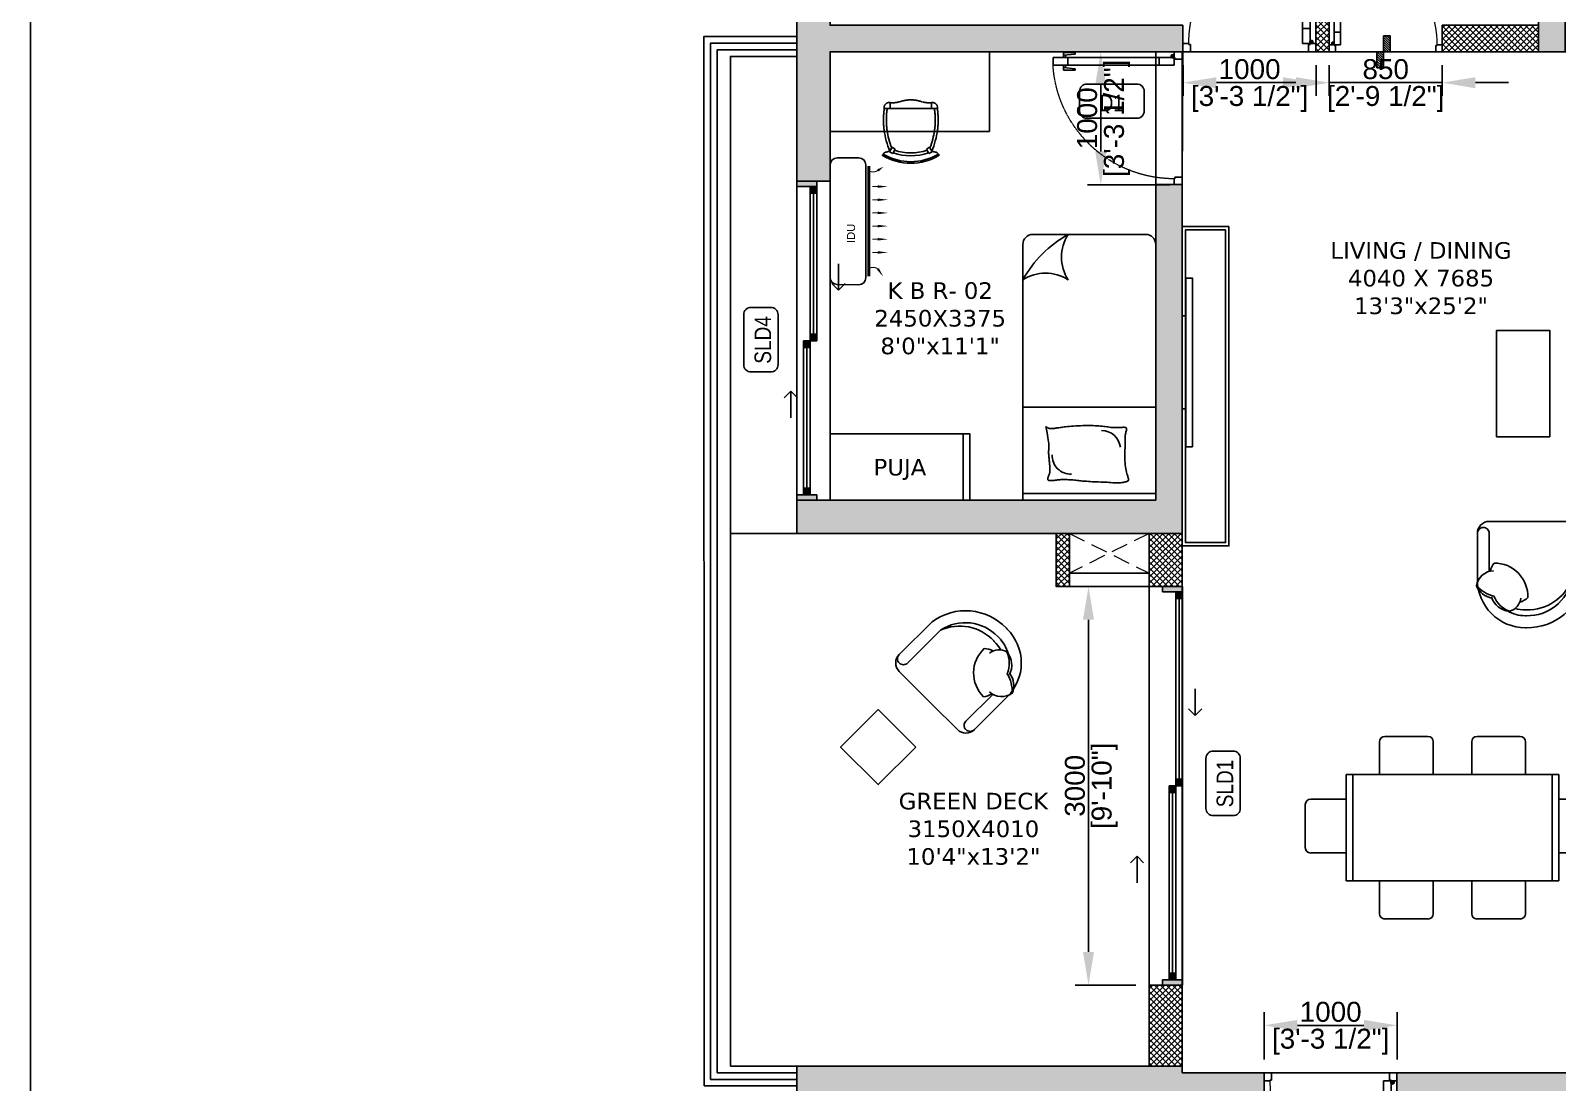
# Model space of a CAD drawing. Header units: millimetres. Extents: x 91566 to 131129, y 141753 to 207061.
# Drawn here: x 91566 to 103055, y 153563 to 161481 of the extents above; entities that cross this region are included whole.
import ezdxf
from ezdxf.enums import TextEntityAlignment as Align

# ---------------------------------------------------------------- set-up
doc = ezdxf.new("R2010")
doc.units = ezdxf.units.MM
for name, pattern in [('( Hidden )', [0.375, 0.25, -0.125]), ('3.5BHK EAST-UN-5$0$DASHED', [0.75, 0.5, -0.25]), ('3BHK  WEST_UN-2$0$2024-08-30_TOWER-C$0$HIDDEN', [9.525, 6.35, -3.175]), ('3BHK  WEST_UN-2$0$DASHED', [0.75, 0.5, -0.25])]:
    doc.linetypes.add(name, pattern=pattern)
for name, color, linetype in [('A-Dimensions', 4, 'Continuous'), ('A-Door', 11, 'Continuous'), ('A-Door Line', 8, 'Continuous'), ('A-Elevation 10', 8, 'Continuous'), ('A-Furniture', 8, 'Continuous'), ('A-Hatch', 252, 'Continuous'), ('A-Railing', 6, 'Continuous'), ('A-Room Boundary', 44, 'Continuous'), ('A-Shaft', 8, 'Continuous'), ('A-Text Main', 44, 'Continuous')]:
    doc.layers.add(name, color=color, linetype=linetype)
doc.layers.add('A-Wall', color=240, linetype='Continuous', lineweight=35)
doc.styles.add('2024-08-29_TOWER-A$0$simplex-0.8', font='simplex.shx', dxfattribs={"width": 0.8})
doc.styles.add('3.5BHK EAST-UN-5$0$grid_text', font='verdana.ttf')
doc.styles.add('3BHK  WEST_UN-2$0$AMISH', font='arial.ttf')
doc.styles.add('ARIAL', font='ARIALN.TTF')
doc.styles.add('S', font='arial.ttf', dxfattribs={"height": 150})
doc.dimstyles.new('DIMSMALL', dxfattribs={"dimtxt": 150, "dimasz": 250, "dimexe": 100, "dimexo": 100, "dimgap": 25, "dimtad": 1, "dimdec": 0, "dimzin": 0, "dimdsep": 46, "dimtxsty": 'S', "dimcen": 0, "dimdle": 100, "dimclrd": 8, "dimclre": 8, "dimclrt": 256, "dimazin": 0, "dimtfac": 1, "dimtdec": 0, "dimtix": 1, "dimtmove": 0, "dimatfit": 3, "dimldrblk": '12_DatumFilled', "dimfxl": 1, "dimtolj": 1, "dimtzin": 0, "dimlwd": -1, "dimlwe": -1, "dimarcsym": 1})

# ---------------------------------------------------------------- blocks, each defined once
blk = doc.blocks.new('A$C81f2a20b')
at = {"layer": 'A-Furniture', "linetype": 'Continuous'}
for p, q in [((250, 800), (250, 1047)), ((291, 1087), (615, 1087)), ((655, 1047), (655, 800)), ((945, 1047), (945, 800)), ((1309, 1087), (985, 1087)), ((1350, 800), (1350, 1047)), ((0, 0), (0, 800)), ((0, 800), (1600, 800)), ((50, 0), (50, 800)), ((1550, 0), (1550, 800)), ((1600, 800), (1600, 0)), ((0, 615), (-267, 615)), ((1600, 615), (1867, 615)), ((-308, 574), (-308, 250)), ((1908, 574), (1908, 250)), ((-267, 210), (0, 210)), ((1867, 210), (1600, 210)), ((1600, 0), (0, 0)), ((250, 0), (250, -247)), ((655, -247), (655, 0)), ((945, -247), (945, 0)), ((1350, 0), (1350, -247)), ((291, -287), (615, -287)), ((1309, -287), (985, -287))]:
    blk.add_line(p, q, dxfattribs=at)
for centre, start, end in [((291, 1047), 90, 180), ((615, 1047), 0, 90), ((985, 1047), 90, 180), ((1309, 1047), 0, 90), ((-267, 574), 90, 180), ((1867, 574), 0, 90), ((-267, 250), 180, 270), ((1867, 250), 270, 0), ((291, -247), 180, 270), ((615, -247), 270, 0), ((985, -247), 180, 270), ((1309, -247), 270, 0)]:
    blk.add_arc(centre, 40.5, start, end, dxfattribs=at)
blk = doc.blocks.new('3.5BHK EAST-UN-5$0$2024-08-29_TOWER-A$0$TV FG')
at = {"layer": 'A-Furniture'}
for p, q in [((-350, -25), (-350, 0)), ((350, -25), (350, 0))]:
    blk.add_line(p, q, dxfattribs=at)
blk.add_lwpolyline([(-635, -25), (635, -25), (635, -75), (-635, -75)], close=True, dxfattribs=at)
blk = doc.blocks.new('3.5BHK EAST-UN-5$0$2024-08-29_TOWER-B$0$BED')
blk.add_lwpolyline([(-319, -22, 0.292894), (-319, 319, 0.292894), (22, 319, -0.136668)], format="xyb", close=True)
blk = doc.blocks.new('3.5BHK EAST-UN-5$0$2024-08-29_TOWER-B$0$20240809-_SINGLE BED')
at = {"layer": 'A-Furniture'}
for p, q in [((50, -500), (50, 500)), ((700, 500), (700, -500)), ((2000, -425), (2000, 425)), ((1925, -500), (0, -500))]:
    blk.add_line(p, q, dxfattribs=at)
for points in [[(0, -500), (0, 500), (1925, 500)], [(554, 327), (549, 321), (546, 316), (543, 311), (541, 306), (540, 301), (539, 296), (539, 291), (538, 286), (538, 282), (539, 277), (539, 272), (539, 267), (540, 261), (541, 256), (541, 250), (543, 243), (544, 236), (545, 229), (546, 220), (548, 211), (549, 201), (551, 190), (552, 178), (554, 164), (555, 150), (557, 134), (558, 118), (559, 101), (560, 83), (560, 66), (561, 48), (561, 32), (561, 15), (561, -1), (561, -16), (561, -30), (560, -45), (559, -58), (559, -71), (557, -84), (556, -97), (555, -109), (554, -120), (552, -132), (551, -142), (550, -152), (548, -162), (548, -170), (547, -178), (546, -186), (546, -193), (546, -200), (546, -206), (546, -213), (546, -219), (547, -226), (547, -233), (548, -241), (548, -248), (549, -255), (549, -261), (548, -267), (547, -272), (546, -276), (543, -278), (540, -280), (537, -281), (533, -281), (528, -280), (523, -279), (518, -277), (512, -276), (506, -275), (500, -273), (494, -272), (488, -271), (481, -271), (475, -270), (468, -269), (462, -269), (455, -269), (448, -269), (441, -269), (433, -269), (425, -269), (415, -269), (404, -269), (392, -269), (378, -268), (363, -268), (347, -268), (331, -267), (314, -267), (297, -268), (280, -269), (265, -270), (250, -272), (236, -274), (223, -277), (211, -280), (200, -283), (191, -286), (182, -289), (174, -291), (168, -293), (162, -295), (157, -296), (153, -296), (150, -295), (147, -294), (145, -291), (142, -288), (140, -283), (138, -277), (137, -270), (135, -262), (133, -254), (132, -244), (131, -234), (131, -224), (131, -212), (131, -201), (131, -188), (131, -176), (132, -162), (133, -148), (134, -134), (134, -118), (135, -103), (136, -86), (137, -70), (137, -53), (138, -37), (139, -22), (140, -7), (141, 7), (142, 20), (142, 31), (143, 42), (144, 52), (145, 62), (146, 71), (148, 81), (149, 91), (150, 101), (151, 112), (152, 123), (153, 134), (153, 145), (154, 156), (155, 167), (155, 177), (155, 187), (155, 196), (155, 205), (155, 214), (154, 222), (153, 230), (152, 239), (151, 247), (150, 256), (149, 265), (148, 273), (147, 281), (147, 289), (147, 295), (148, 301), (149, 306), (151, 309), (154, 311), (157, 312), (161, 312), (165, 312), (169, 311), (174, 309), (178, 308), (182, 306), (187, 304), (191, 303), (195, 301), (199, 300), (203, 299), (207, 297), (211, 297), (215, 296), (220, 296), (224, 296), (229, 296), (233, 296), (238, 297), (244, 297), (249, 298), (255, 298), (262, 298), (268, 299), (275, 299), (282, 300), (288, 300), (295, 301), (302, 302), (309, 302), (316, 303), (323, 304), (329, 304), (336, 305), (343, 305), (350, 306), (356, 306), (363, 306), (370, 306), (377, 305), (384, 305), (392, 304), (399, 304), (406, 304), (413, 304), (421, 304), (429, 305), (440, 307), (453, 309), (470, 312), (492, 315), (519, 320), (554, 327)]]:
    blk.add_lwpolyline(points, dxfattribs=at)
for centre, radius, start, end in [((1925, 425), 75, 360, 90), ((335, 140), 139, 87.3191, 182.6809), ((381, -93), 142, 277.3413, 0.47), ((1925, -425), 75, 270, 360)]:
    blk.add_arc(centre, radius, start, end, dxfattribs=at)
at = {"layer": 'A-Furniture', "xscale": -1, "rotation": 179.9999771161146}
blk.add_blockref('3.5BHK EAST-UN-5$0$2024-08-29_TOWER-B$0$BED', (1978, 478), dxfattribs=at)
blk = doc.blocks.new('A$C1728adc7')
at = {"layer": 'A-Door', "linetype": 'Continuous'}
for points in [[(-250, 0), (-250, -40), (-100, -40), (-100, 0)], [(-100, -40), (-150, -40), (-150, -90), (-100, -90)], [(-200, -1200), (-200, -1250), (-150, -1250), (-150, -1200)], [(-150, -1200), (-100, -1200), (-100, -1150), (-150, -1150)], [(-250, -2360), (-250, -2400), (-100, -2400), (-100, -2360)], [(-150, -2360), (-150, -2310), (-200, -2310), (-200, -2360)]]:
    blk.add_hatch(color=256, dxfattribs=at).paths.add_polyline_path(points)
for p, q in [((-250, -2400), (-250, 0)), ((-250, 0), (-100, 0)), ((-250, -40), (-250, 0)), ((-250, 0), (-100, 0)), ((-250, 0), (-100, 0)), ((-100, 0), (-100, -40)), ((-100, 0), (0, 0)), ((0, -2400), (0, 0)), ((-100, -40), (-250, -40)), ((-150, -90), (-150, -40)), ((-150, -40), (-100, -40)), ((-100, -90), (-150, -90)), ((-125, -90), (-125, -1150)), ((-100, -40), (-100, -90)), ((63, -620), (63, -820)), ((63, -820), (13, -770)), ((63, -820), (113, -770)), ((-200, -1200), (-200, -1250)), ((-150, -1200), (-200, -1200)), ((-200, -1250), (-150, -1250)), ((-175, -2310), (-175, -1250)), ((-150, -1200), (-150, -1150)), ((-150, -1150), (-100, -1150)), ((-100, -1200), (-150, -1200)), ((-150, -1250), (-150, -1200)), ((-100, -1150), (-100, -1200)), ((-295, -1580), (-345, -1630)), ((-295, -1780), (-295, -1580)), ((-295, -1580), (-245, -1630)), ((-250, -2360), (-100, -2360)), ((-250, -2400), (-250, -2360)), ((-100, -2400), (-250, -2400)), ((-250, -2400), (-100, -2400)), ((-250, -2400), (-100, -2400)), ((-150, -2310), (-200, -2310)), ((-200, -2310), (-200, -2360)), ((-200, -2360), (-150, -2360)), ((-150, -2360), (-150, -2310)), ((-100, -2360), (-100, -2400)), ((-100, -2400), (0, -2400))]:
    blk.add_line(p, q, dxfattribs=at)
at = {"layer": 'A-Door', "linetype": 'Continuous', "flags": 128}
for points in [[(-125, -90), (-125, -1150), (-150, -1150), (-150, -90)], [(-100, -90), (-100, -1150), (-125, -1150), (-125, -90)], [(-175, -2310), (-175, -1250), (-200, -1250), (-200, -2310)], [(-150, -2310), (-150, -1250), (-175, -1250), (-175, -2310)]]:
    blk.add_lwpolyline(points, close=True, dxfattribs=at)
blk = doc.blocks.new('A$Ccfbdbe87')
at = {"layer": 'A-Door'}
for p, q in [((100, 973), (44, 973)), ((44, 973), (44, 62)), ((100, 62), (100, 973)), ((6, 895), (44, 895)), ((6, 895), (6, 807)), ((6, 807), (17, 807)), ((17, 807), (25, 895)), ((23, 879), (44, 879)), ((100, 862), (44, 862)), ((139, 895), (100, 895)), ((121, 879), (100, 879)), ((128, 807), (119, 895)), ((139, 807), (128, 807)), ((139, 895), (139, 807)), ((100, 174), (44, 174)), ((0, 0), (0, 62)), ((0, 62), (44, 62)), ((56, 0), (0, 0)), ((17, 74), (50, 74)), ((33, 90), (33, 57)), ((44, 62), (100, 62)), ((44, 62), (44, 56)), ((44, 56), (56, 56)), ((56, 56), (56, 0)), ((100, 62), (100, 62)), ((944, 56), (944, 0)), ((956, 56), (944, 56)), ((944, 0), (1000, 0)), ((1000, 62), (956, 62)), ((956, 62), (956, 56)), ((1000, 0), (1000, 62))]:
    blk.add_line(p, q, dxfattribs=at)
blk.add_circle((33, 74), 11.1, dxfattribs=at)
at = {"layer": 'A-Door', "linetype": '3BHK  WEST_UN-2$0$DASHED', "lineweight": 0}
blk.add_arc((42, 61), 914, 0.0822, 86.3506, dxfattribs=at)
blk = doc.blocks.new('A$C9b4d8ff6')
at = {"layer": 'A-Door'}
for p, q in [((85, 827), (38, 827)), ((38, 827), (38, 53)), ((85, 53), (85, 827)), ((5, 761), (38, 761)), ((5, 761), (5, 686)), ((14, 686), (21, 761)), ((20, 747), (38, 747)), ((85, 733), (38, 733)), ((118, 761), (85, 761)), ((103, 747), (85, 747)), ((109, 686), (102, 761)), ((118, 761), (118, 686)), ((5, 686), (14, 686)), ((118, 686), (109, 686)), ((85, 147), (38, 147)), ((0, 0), (0, 53)), ((0, 53), (38, 53)), ((47, 0), (0, 0)), ((14, 63), (42, 63)), ((28, 77), (28, 48)), ((38, 53), (85, 53)), ((38, 53), (38, 47)), ((38, 47), (47, 47)), ((47, 47), (47, 0)), ((85, 53), (85, 53)), ((803, 47), (803, 0)), ((812, 47), (803, 47)), ((803, 0), (850, 0)), ((850, 53), (812, 53)), ((812, 53), (812, 47)), ((850, 0), (850, 53))]:
    blk.add_line(p, q, dxfattribs=at)
blk.add_circle((28, 63), 9.44, dxfattribs=at)
at = {"layer": 'A-Door', "linetype": '3.5BHK EAST-UN-5$0$DASHED', "lineweight": 0}
blk.add_arc((36, 52), 777, 0.0858, 86.3542, dxfattribs=at)
blk = doc.blocks.new('3BHK  WEST_UN-2$0$A$Ce69b8bcf')
at = {"layer": 'A-Furniture'}
for points in [[(315, 807, 0.14773), (238, 676, 0.213343), (124, 559, 0.178662)], [(429, 678, 0.356772), (315, 807, 0.249542), (222, 690, -9.61688)], [(800, 435), (800, 90, -0.414214), (710, 0), (361, 0, -0.376272), (0, 430), (0, 435), (0, 439, -0.414214), (361, 800), (710, 800, -0.414214), (800, 710), (800, 435)], [(232, 694, 0.306663), (124, 559, 0.30633), (222, 472, -0.872847)], [(426, 701, -0.165541), (486, 673, -0.425989), (227, 420, -0.121523), (192, 480, 7.115464)], [(424, 710), (710, 710, 0.414214), (755, 755), (755, 755, 0.414214), (710, 800)], [(126, 574, 0.130591), (90, 439), (90, 435)], [(145, 516, 0.072384), (135, 439), (135, 435)], [(361, 90, -0.364589), (90, 430), (90, 435)], [(361, 90, -0.321599), (135, 430), (135, 435)], [(361, 90), (710, 90, -0.414214), (755, 45), (755, 45, -0.414214), (710, 0)]]:
    blk.add_lwpolyline(points, format="xyb", dxfattribs=at)
blk = doc.blocks.new('3BHK  WEST_UN-2$0$2024-08-30_TOWER-C$0$STUDY TABLE CHAIR')
at = {"linetype": '3BHK  WEST_UN-2$0$2024-08-30_TOWER-C$0$HIDDEN', "ltscale": 0.1}
for p, q in [((-0.2, 0.411), (-0.155, 0.411)), ((-0.155, 0.411), (-0.155, 0.456)), ((-0.155, 0.411), (0.156, 0.411)), ((0.156, 0.411), (0.156, 0.456)), ((0.2, 0.411), (0.156, 0.411))]:
    blk.add_line(p, q, dxfattribs=at)
for p, q in [((-0.141, 0.12), (-0.16, 0.087)), ((-0.141, 0.12), (-0.117, 0.107)), ((0.141, 0.12), (0.117, 0.107)), ((0.141, 0.12), (0.16, 0.087)), ((-0.16, 0.087), (-0.136, 0.073)), ((-0.117, 0.107), (-0.136, 0.073)), ((0.117, 0.107), (0.136, 0.073)), ((0.16, 0.087), (0.136, 0.073)), ((0.213, 0.062), (0.214, 0.06))]:
    blk.add_line(p, q)
for centre, radius, start, end in [((-0.137, 0.631), 0.176, 263.8312, 285.6961), ((0, 0.232), 0.245, 68.7607, 111.2393), ((0.137, 0.631), 0.176, 254.3039, 276.1688), ((0.373, 0.325), 0.579, 171.4462, 187.5978), ((-0.163, 0.419), 0.0378, 78.6583, 191.3417), ((0.373, 0.325), 0.557, 171.1022, 187.9028), ((0.163, 0.419), 0.0378, 348.6583, 101.3417), ((-0.373, 0.325), 0.557, 352.0972, 8.8978), ((-0.373, 0.325), 0.579, 352.4022, 8.5538)]:
    blk.add_arc(centre, radius, start, end, dxfattribs=at)
for centre, radius, start, end in [((0.373, 0.325), 0.579, 187.5978, 203.7494), ((0.373, 0.325), 0.557, 187.9028, 202.0547), ((-0.373, 0.325), 0.557, 337.9453, 352.0972), ((-0.373, 0.325), 0.579, 336.2506, 352.4022), ((-0.206, 0.058), 0.00864, 63.5361, 166.1654), ((0, 0.415), 0.415, 238.902, 301.1196), ((0, 0.415), 0.404, 239.9747, 300.0253), ((0, 0.467), 0.411, 251.0753, 288.9247), ((0, 0.467), 0.389, 251.717, 288.283), ((0.206, 0.058), 0.00814, 29.3011, 117.8056)]:
    blk.add_arc(centre, radius, start, end)
for points, knots in [([(-0.21, 0.065), (-0.205, 0.072), (-0.196, 0.084), (-0.179, 0.084), (-0.161, 0.092), (-0.152, 0.104), (-0.144, 0.114)], [0, 0, 0, 0, 1.141957, 1.816294, 2.20041, 3.805403, 3.805403, 3.805403, 3.805403]), ([(0.21, 0.065), (0.205, 0.072), (0.196, 0.084), (0.179, 0.084), (0.161, 0.092), (0.152, 0.104), (0.145, 0.114)], [0, 0, 0, 0, 1.119264, 1.793601, 2.177718, 3.782711, 3.782711, 3.782711, 3.782711])]:
    blk.add_open_spline(points, degree=3, knots=knots)
blk = doc.blocks.new('A$C68b82993')
at = {"layer": 'A-Furniture', "ltscale": 600}
blk.add_lwpolyline([(1200, 0), (1200, 600), (0, 600), (0, 0)], close=True, dxfattribs=at)
at = {"layer": 'A-Furniture', "ltscale": 600, "xscale": -1000, "yscale": 1000, "zscale": 1000}
blk.add_blockref('3BHK  WEST_UN-2$0$2024-08-30_TOWER-C$0$STUDY TABLE CHAIR', (607, -239), dxfattribs=at)
blk = doc.blocks.new('3BHK  WEST_UN-3$0$A$Ce69b8bcf')
at = {"layer": 'A-Furniture'}
for points in [[(315, 807, 0.14773), (238, 676, 0.213343), (124, 559, 0.178662)], [(429, 678, 0.356772), (315, 807, 0.249542), (222, 690, -9.61688)], [(800, 435), (800, 90, -0.414214), (710, 0), (361, 0, -0.376272), (0, 430), (0, 435), (0, 439, -0.414214), (361, 800), (710, 800, -0.414214), (800, 710), (800, 435)], [(232, 694, 0.306663), (124, 559, 0.30633), (222, 472, -0.872847)], [(426, 701, -0.165541), (486, 673, -0.425989), (227, 420, -0.121523), (192, 480, 7.115464)], [(424, 710), (710, 710, 0.414214), (755, 755), (755, 755, 0.414214), (710, 800)], [(126, 574, 0.130591), (90, 439), (90, 435)], [(145, 516, 0.072384), (135, 439), (135, 435)], [(361, 90, -0.364589), (90, 430), (90, 435)], [(361, 90, -0.321599), (135, 430), (135, 435)], [(361, 90), (710, 90, -0.414214), (755, 45), (755, 45, -0.414214), (710, 0)]]:
    blk.add_lwpolyline(points, format="xyb", dxfattribs=at)
blk = doc.blocks.new('3BHK  WEST_UN-2$0$WALL MOUNTED SPLIT AC')
for p, q in [((18067.15, -8077.46), (18073.71, -8077.46)), ((18064.01, -8112.84, 0), (18064, -8079.99, 0)), ((18064.41, -8112.84, 0), (18064.41, -8079.99, 0)), ((18065.12, -8113.34), (18065.11, -8079.5)), ((18075.75, -8079.5), (18075.75, -8113.29)), ((18073.72, -8115.33), (18067.16, -8115.38))]:
    blk.add_line(p, q)
at = {"elevation": 0}
for points in [[(18059.86, -8080.11, 0, 0.75, 0), (18061.51, -8081.22, 0.75, 0.75, 0)], [(18058.43, -8086.05, 0, 0.75, 0), (18061.52, -8086.05, 0.75, 0.75, 0)], [(18058.44, -8089.99, 0, 0.75, 0), (18061.52, -8089.99, 0.75, 0.75, 0)], [(18058.44, -8093.93, 0, 0.75, 0), (18061.52, -8093.93, 0.75, 0.75, 0)], [(18058.44, -8097.86, 0, 0.75, 0), (18061.52, -8097.86, 0.75, 0.75, 0)], [(18058.44, -8101.8, 0, 0.75, 0), (18061.52, -8101.8, 0.75, 0.75, 0)], [(18058.44, -8105.74, 0, 0.75, 0), (18061.52, -8105.74, 0.75, 0.75, 0)], [(18059.87, -8112.95, 0, 0.75, 0), (18061.51, -8110.65, 0.75, 0.75, 0)]]:
    blk.add_lwpolyline(points, format="xyseb", dxfattribs=at)
at = {"const_width": 0.3, "elevation": 0}
for points in [[(18061.51, -8081.22, 0.246742), (18063.87, -8081.49, -4.761831)], [(18061.51, -8110.65, -0.246742), (18063.87, -8110.38, 4.761831)]]:
    blk.add_lwpolyline(points, format="xyb", dxfattribs=at)
for points in [[(18061.52, -8086.05), (18063.17, -8086.05)], [(18061.52, -8089.99), (18063.17, -8089.99)], [(18061.52, -8093.93), (18063.17, -8093.93)], [(18061.52, -8097.86), (18063.17, -8097.86)], [(18061.52, -8101.8), (18063.17, -8101.8)], [(18061.52, -8105.74), (18063.17, -8105.74)]]:
    blk.add_lwpolyline(points, dxfattribs=at)
for centre, start, end in [((18067.15, -8079.5), 90.0082, 180.0082), ((18073.71, -8079.5), 0.0078, 90.0078), ((18067.16, -8113.34), 180.0082, 270.0082), ((18073.71, -8113.29), 270.0078, 0.0078)]:
    blk.add_arc(centre, 2.04, start, end)
at = {"layer": 'A-Elevation 10', "style": '3BHK  WEST_UN-2$0$AMISH'}
blk.add_attdef('IDU', text='', height=2.4, rotation=90.0082, dxfattribs=at).set_placement((17772.56, -7418.94, 0), align=Align.MIDDLE_CENTER)
blk = doc.blocks.new('2024-08-29_TOWER-A$0$WNTG')
at = {"layer": 'A-Text Main'}
blk.add_lwpolyline([(-188, 246), (188, 246, -0.414214), (243, 191), (243, 43, -0.414214), (188, -12), (-188, -12, -0.414214), (-243, 43), (-243, 191, -0.414214)], format="xyb", close=True, dxfattribs=at)
at = {"layer": 'A-Text Main', "style": '2024-08-29_TOWER-A$0$simplex-0.8', "width": 0.8}
blk.add_attdef('WNTG', text='', height=150, dxfattribs=at).set_placement((-2, 43), align=Align.CENTER)
blk = doc.blocks.new('A$C50168e1a')
at = {"layer": 'A-Door', "linetype": 'Continuous'}
for points in [[(100, 0), (100, -40), (250, -40), (250, 0)], [(250, -40), (200, -40), (200, -90), (250, -90)], [(200, -1500), (250, -1500), (250, -1450), (200, -1450)], [(150, -1500), (150, -1550), (200, -1550), (200, -1500)], [(100, -2960), (100, -3000), (250, -3000), (250, -2960)], [(200, -2960), (200, -2910), (150, -2910), (150, -2960)]]:
    blk.add_hatch(color=256, dxfattribs=at).paths.add_polyline_path(points)
for p, q in [((0, -3000), (0, 0)), ((100, 0), (0, 0)), ((100, 0), (50, 0)), ((250, 0), (100, 0)), ((100, 0), (250, 0)), ((100, -40), (100, 0)), ((250, 0), (100, 0)), ((250, 0), (100, 0)), ((250, -3000), (250, 0)), ((250, 0), (250, -40)), ((250, -40), (100, -40)), ((200, -90), (200, -40)), ((200, -40), (250, -40)), ((250, -90), (200, -90)), ((225, -90), (225, -1450)), ((250, -40), (250, -90)), ((345, -770), (345, -970)), ((345, -970), (295, -920)), ((345, -970), (395, -920)), ((200, -1500), (200, -1450)), ((200, -1450), (250, -1450)), ((250, -1450), (250, -1500)), ((150, -1500), (150, -1550)), ((200, -1500), (150, -1500)), ((150, -1550), (200, -1550)), ((175, -2910), (175, -1550)), ((250, -1500), (200, -1500)), ((200, -1550), (200, -1500)), ((-92, -2030), (-142, -2080)), ((-92, -2230), (-92, -2030)), ((-92, -2030), (-42, -2080)), ((100, -2960), (250, -2960)), ((100, -3000), (100, -2960)), ((200, -2910), (150, -2910)), ((150, -2910), (150, -2960)), ((150, -2960), (200, -2960)), ((200, -2960), (200, -2910)), ((250, -2960), (250, -3000)), ((100, -3000), (0, -3000)), ((100, -3000), (50, -3000)), ((250, -3000), (100, -3000)), ((250, -3000), (100, -3000)), ((250, -3000), (100, -3000)), ((250, -3000), (100, -3000))]:
    blk.add_line(p, q, dxfattribs=at)
at = {"layer": 'A-Door', "linetype": 'Continuous', "flags": 128}
for points in [[(225, -90), (225, -1450), (200, -1450), (200, -90)], [(250, -90), (250, -1450), (225, -1450), (225, -90)], [(175, -2910), (175, -1550), (150, -1550), (150, -2910)], [(200, -2910), (200, -1550), (175, -1550), (175, -2910)]]:
    blk.add_lwpolyline(points, close=True, dxfattribs=at)
blk = doc.blocks.new('TILE DROP')
at = {"layer": 'A-Door Line'}
h = blk.add_hatch(dxfattribs=at)
h.set_pattern_fill('ANSI31', color=8, scale=0.1)
h.set_pattern_definition([(45, (-18.584744, -6.592634), (-0.008838835, 0.008838835), [])])
h.paths.add_polyline_path([(0, 0.05), (-0.12, 0.05), (-0.12, 0), (0, 0)])
h.paths.add_polyline_path([(0.12, -0.05), (0.12, 0), (0, 0), (0, -0.05)])
at = {"layer": 'A-Door Line', "color": 8}
for points in [[(-0.12, 0), (-0.12, 0.05), (0, 0.05), (0, 0)], [(0, -0.05), (0, 0), (0.12, 0), (0.12, -0.05)]]:
    blk.add_lwpolyline(points, close=True, dxfattribs=at)
blk = doc.blocks.new('Unit_5')
at = {"layer": 'A-Hatch', "linetype": 'Continuous'}
h = blk.add_hatch(color=256, dxfattribs=at)
h.dxf.hatch_style = 1
h.paths.add_polyline_path([(-5472, -4705), (-5471, -4705), (-5272, -4705), (-5272, -250), (-3701, -250), (-3701, 0), (-5472, 0)])
h.paths.add_polyline_path([(0, -2528), (-251, -2528), (-251, -250), (-1851, -250), (-1851, 0), (0, 0)])
h.paths.add_polyline_path([(0, -3728), (-251, -3728), (-252, -4505), (-4112, -4505), (-4112, -4705), (-252, -4705), (-252, -5390), (-2, -5390)])
h.paths.add_polyline_path([(-3912, -10430), (-3912, -5705), (-4112, -5705), (-4112, -10630), (-252, -10630), (-252, -16800), (-2, -16800), (-2, -10430), (-1242, -10430), (-1492, -10430)])
h.paths.add_polyline_path([(-2, -7840), (-2, -6290), (-252, -6290), (-251, -7840)], flags=17)
h.paths.add_polyline_path([(-3742, -16550), (-3242, -16550), (-3242, -16800), (-4842, -16800), (-4842, -16550), (-3942, -16550), (-3942, -12590), (-6537, -12590), (-6537, -12390), (-3742, -12390)])
h.paths.add_polyline_path([(-10802, -13530), (-11052, -13530), (-11052, -12340), (-8402, -12340), (-8152, -12340), (-8152, -12390), (-7537, -12390), (-7537, -12590), (-8147, -12590), (-10802, -12590)])
h.paths.add_polyline_path([(-5592, -16550), (-9702, -16550), (-9702, -16800), (-5592, -16800)])
h.paths.add_polyline_path([(-8147, -4505), (-8147, -4705), (-10802, -4705), (-10802, -5680), (-11052, -5680), (-11052, -3850), (-10802, -3850), (-10802, -4505)])
h.paths.add_polyline_path([(-8152, -8330), (-8152, -5705), (-8352, -5705), (-8352, -8080), (-11052, -8080), (-11052, -8330)])
h = blk.add_hatch(dxfattribs=at)
h.set_pattern_fill('ANSI37', color=256, scale=10)
h.paths.add_polyline_path([(-7047, -1265), (-6897, -1265), (-6897, -1415), (-7047, -1415), (-7047, -4705), (-7047, -4705), (-7147, -4705), (-7147, -250), (-7047, -250)])
h.paths.add_polyline_path([(-6147, -1415), (-5472, -1415), (-5472, -1265), (-6147, -1265)])
h.paths.add_polyline_path([(-5472, -4505), (-6196, -4505), (-6196, -4705), (-5472, -4705)])
h.paths.add_polyline_path([(-3912, -8840), (-3012, -8840), (-3012, -8740), (-3912, -8740)])
h.paths.add_polyline_path([(-1442, -8840), (-2162, -8840), (-2162, -8740), (-2, -8740), (-2, -8839), (-1242, -8839), (-1242, -9630), (-1442, -9630)])
h.paths.add_polyline_path([(-2242, -14920), (-1492, -14920), (-1492, -14820), (-2242, -14820)])
h.paths.add_polyline_path([(-252, -14820), (-492, -14820), (-492, -14920), (-252, -14920)])
h.paths.add_polyline_path([(-3741, -14820), (-3242, -14820), (-3242, -14920), (-3741, -14920)])
h.paths.add_polyline_path([(-3942, -14765), (-4842, -14765), (-4842, -14665), (-3942, -14665)])
h.paths.add_polyline_path([(-6437, -16550), (-6437, -14765), (-5692, -14765), (-5692, -14665), (-6537, -14665), (-6537, -16550)])
h.paths.add_polyline_path([(-8402, -12340), (-8152, -12340), (-8152, -11730), (-8402, -11730)])
h.paths.add_polyline_path([(-8152, -8330), (-8402, -8330), (-8402, -8730), (-8152, -8730)])
h.paths.add_polyline_path([(-9002, -8730), (-9002, -8330), (-9102, -8330), (-9102, -8730)])
at = {"layer": 'A-Door Line'}
blk.add_line((-7047, -4705), (-6197, -4705), dxfattribs=at)
at = {"layer": 'A-Door Line', "linetype": 'Continuous'}
for points in [[(-8147, -4705), (-8152, -5705)], [(-8147, -4705), (-7147, -4705)], [(-7537, -12390), (-6537, -12390)]]:
    blk.add_lwpolyline(points, dxfattribs=at)
at = {"layer": 'A-Elevation 10', "linetype": 'Continuous'}
blk.add_line((-9002, -8730), (-8402, -8730), dxfattribs=at)
at = {"layer": 'A-Elevation 10'}
for points in [[(-11751, -12490), (-11752, -4590), (-11052, -4590), (-11052, -4740), (-11552, -4740), (-11551, -12340), (-11052, -12340), (-11052, -12490), (-11751, -12490)], [(-11052, -12340), (-11551, -12340), (-11551, -8330), (-11052, -8330)]]:
    blk.add_lwpolyline(points, dxfattribs=at)
at = {"layer": 'A-Elevation 10', "linetype": 'Continuous'}
blk.add_lwpolyline([(-9002, -8330), (-8402, -8330), (-8402, -8630), (-9002, -8630)], close=True, dxfattribs=at)
at = {"layer": 'A-Furniture', "ltscale": 600}
for points in [[(-7802, -6020), (-7802, -8425), (-8152, -8425), (-8152, -6020)], [(-7827, -6045), (-7827, -8400), (-8127, -8400), (-8127, -6045)]]:
    blk.add_lwpolyline(points, close=True, dxfattribs=at)
at = {"layer": 'A-Furniture', "linetype": 'Continuous'}
for points in [[(-5387, -7603), (-5387, -6803), (-5787, -6803), (-5787, -7603)], [(-9802, -7580), (-9752, -7580), (-9752, -8080), (-9802, -8080)]]:
    blk.add_lwpolyline(points, close=True, dxfattribs=at)
blk.add_lwpolyline([(-9802, -7580), (-10802, -7580)], dxfattribs=at)
at = {"layer": 'A-Furniture'}
blk.add_lwpolyline([(-10157, -9939), (-10440, -9656), (-10723, -9939), (-10440, -10221), (-10157, -9939)], dxfattribs=at)
at = {"layer": 'A-Railing'}
blk.add_lwpolyline([(-11651, -12390), (-11652, -4690), (-11052, -4690), (-11052, -4640), (-11702, -4640), (-11701, -12440), (-11052, -12440), (-11052, -12390)], close=True, dxfattribs=at)
at = {"layer": 'A-Room Boundary', "linetype": 'Continuous'}
for points in [[(-4112, -4705), (-8152, -4705), (-8152, -12390), (-4112, -12390)], [(-8402, -12340), (-11551, -12340), (-11551, -8330), (-8402, -8330)]]:
    blk.add_lwpolyline(points, close=True, dxfattribs=at)
at = {"layer": 'A-Shaft', "linetype": '( Hidden )', "lineweight": 0, "ltscale": 500}
for points in [[(-9002, -8330), (-8402, -8630)], [(-8402, -8330), (-9002, -8630)]]:
    blk.add_lwpolyline(points, dxfattribs=at)
at = {"layer": 'A-Wall', "lineweight": -3}
blk.add_lwpolyline([(-5472, -4705), (-5471, -4705), (-5272, -4705), (-5272, -250), (-3701, -250), (-3701, 0), (-5472, 0), (-5472, -4705)], dxfattribs=at)
for points in [[(-7047, -1265), (-6897, -1265), (-6897, -1415), (-7047, -1415), (-7047, -4705), (-7047, -4705), (-7047, -4705), (-7147, -4705), (-7147, -250), (-7047, -250)], [(-8147, -4505), (-8147, -4705), (-10802, -4705), (-10802, -5680), (-11052, -5680), (-11052, -3850), (-10802, -3850), (-10802, -4505)], [(-5472, -4505), (-6196, -4505), (-6196, -4705), (-5472, -4705)], [(-8152, -8330), (-8152, -5705), (-8352, -5705), (-8352, -8080), (-11052, -8080), (-11052, -8330)], [(-9002, -8730), (-9002, -8330), (-9102, -8330), (-9102, -8730)], [(-8152, -8330), (-8402, -8330), (-8402, -8730), (-8152, -8730)], [(-8402, -12340), (-8152, -12340), (-8152, -11730), (-8402, -11730)], [(-10802, -13530), (-11052, -13530), (-11052, -12340), (-8402, -12340), (-8152, -12340), (-8152, -12390), (-7537, -12390), (-7537, -12590), (-8147, -12590), (-10802, -12590)], [(-3742, -16550), (-3242, -16550), (-3242, -16800), (-4842, -16800), (-4842, -16550), (-3942, -16550), (-3942, -12590), (-6537, -12590), (-6537, -12390), (-3742, -12390)]]:
    blk.add_lwpolyline(points, close=True, dxfattribs=at)
at = {"layer": 'A-Door', "linetype": 'Continuous', "xscale": -1}
blk.add_blockref('A$Ccfbdbe87', (-7147, -4705), dxfattribs=at)
at = {"layer": 'A-Door', "linetype": 'Continuous'}
for name, p in [('A$C9b4d8ff6', (-7047, -4705)), ('A$C50168e1a', (-8401, -8730))]:
    blk.add_blockref(name, p, dxfattribs=at)
at = {"layer": 'A-Door', "linetype": 'Continuous', "xscale": -1, "rotation": 90}
blk.add_blockref('A$Ccfbdbe87', (-8152, -4705), dxfattribs=at)
at = {"layer": 'A-Door'}
blk.add_blockref('A$C1728adc7', (-10802, -5680), dxfattribs=at)
at = {"layer": 'A-Door', "linetype": 'Continuous', "rotation": 180}
blk.add_blockref('A$Ccfbdbe87', (-6537, -12390), dxfattribs=at)
at = {"layer": 'A-Door Line', "color": 8, "xscale": 1000.000000000004, "yscale": 1000.000000000004, "zscale": 1000.000000000004, "rotation": 90}
blk.add_blockref('TILE DROP', (-6638, -4705), dxfattribs=at)
at = {"layer": 'A-Elevation 10', "color": 2}
ref = blk.add_blockref('3BHK  WEST_UN-2$0$WALL MOUNTED SPLIT AC', (444205, 197824), dxfattribs=dict(at, xscale=-25.17221723757713, yscale=25.17221723757713, zscale=25.17221723757713))
ref.add_attrib('IDU', 'IDU', dxfattribs={"layer": 'A-Furniture', "height": 60.4, "rotation": 89.9918, "style": '3BHK  WEST_UN-2$0$AMISH'}).set_placement((-10645, -6072, 0), align=Align.MIDDLE_CENTER)
at = {"layer": 'A-Furniture', "linetype": 'Continuous'}
for name, p in [('A$C68b82993', (-10802, -5305)), ('A$C81f2a20b', (-6919, -10946))]:
    blk.add_blockref(name, p, dxfattribs=at)
at = {"layer": 'A-Furniture', "ltscale": 600}
for name, p, rotation in [('3.5BHK EAST-UN-5$0$2024-08-29_TOWER-B$0$20240809-_SINGLE BED', (-8852, -8080), 89.99997862594071), ('3.5BHK EAST-UN-5$0$2024-08-29_TOWER-A$0$TV FG', (-8151, -7043), 90), ('3BHK  WEST_UN-3$0$A$Ce69b8bcf', (-5132, -9040), 90), ('3BHK  WEST_UN-2$0$A$Ce69b8bcf', (-9780, -8740), 224.9999999222444)]:
    blk.add_blockref(name, p, dxfattribs=dict(at, rotation=rotation))
at = {"layer": 'A-Text Main'}
ref = blk.add_blockref('2024-08-29_TOWER-A$0$WNTG', (-8682, -4960), dxfattribs=dict(at, xscale=-1, rotation=180))
ref.add_attrib('WNTG', 'D1', dxfattribs={"height": 125, "style": 'ARIAL'}).set_placement((-8683, -5153), align=Align.CENTER)
ref = blk.add_blockref('2024-08-29_TOWER-A$0$WNTG', (-11440, -6872), dxfattribs=dict(at, xscale=-1, rotation=270))
ref.add_attrib('WNTG', 'SLD4', dxfattribs={"height": 125, "rotation": 90, "style": 'ARIAL'}).set_placement((-11246, -6874), align=Align.CENTER)
ref = blk.add_blockref('2024-08-29_TOWER-A$0$WNTG', (-7962, -10212), dxfattribs=dict(at, xscale=-1, rotation=270))
ref.add_attrib('WNTG', 'SLD1', dxfattribs={"height": 125, "rotation": 90, "style": 'ARIAL'}).set_placement((-7769, -10213), align=Align.CENTER)
at = {"layer": 'A-Text Main', "linetype": 'Continuous', "char_height": 125, "attachment_point": 5, "style": '3.5BHK EAST-UN-5$0$grid_text'}
for s, insert, width in [('LIVING / DINING\\P4040 X 7685\\P13\'3"x25\'2"', (-6356, -6410), 1475.56), ('K B R- 02\\P2450X3375\\P8\'0"x11\'1"', (-9974, -6712, 0), 1139.09), ('GREEN DECK\\P3150X4010\\P10\'4"x13\'2"', (-9724, -10555, 0), 1139.09)]:
    blk.add_mtext(s, dxfattribs=dict(at, insert=insert, width=width))
at = {"layer": 'A-Text Main', "linetype": 'Continuous', "insert": (-10277, -7849), "char_height": 125, "attachment_point": 5, "style": '3.5BHK EAST-UN-5$0$grid_text', "bg_fill": 2}
blk.add_mtext_dynamic_manual_height_columns('PUJA', width=424.27, gutter_width=488, heights=[-128], dxfattribs=at)
at = {"layer": 'A-Room Boundary', "linetype": 'Continuous'}
blk.add_lwpolyline([(-10802, -4705), (-8352, -4705), (-8352, -8080), (-10802, -8080)], close=True, dxfattribs=at)
blk = doc.blocks.new('*D153')
at = {"layer": 'A-Dimensions', "color": 8, "transparency": 16777216}
for p, q in [((100849, 153736), (100849, 154093)), ((101849, 153736), (101849, 154093)), ((101099, 153993), (101599, 153993))]:
    blk.add_line(p, q, dxfattribs=at)
for points in [[(101099, 154034), (101099, 153951), (100849, 153993)], [(101599, 154034), (101599, 153951), (101849, 153993)]]:
    blk.add_solid(points, dxfattribs=at)
at = {"layer": 'Defpoints', "color": 0, "transparency": 16777216}
for p in [(101849, 153993), (100849, 153636), (101849, 153636)]:
    blk.add_point(p, dxfattribs=at)
at = {"layer": 'A-Dimensions', "lineweight": 30, "transparency": 16777216, "char_height": 150, "attachment_point": 5, "style": 'S'}
for s, insert in [('\\A1;1000', (101349, 154094)), ('\\A1;[3\'-3 1/2"]', (101349, 153870))]:
    blk.add_mtext(s, dxfattribs=dict(at, insert=insert))
blk = doc.blocks.new('12_DatumFilled')
at = {"color": 8, "linetype": 'ByBlock'}
blk.add_solid([(0, 0.577), (-1, 0), (0, -0.577)], dxfattribs=at)
blk = doc.blocks.new('*D156')
at = {"layer": 'A-Dimensions', "color": 8, "transparency": 16777216}
for p, q in [((100239, 161221), (100239, 160989)), ((101239, 161221), (101239, 160989)), ((100489, 161089), (100989, 161089))]:
    blk.add_line(p, q, dxfattribs=at)
for points in [[(100489, 161130), (100489, 161047), (100239, 161089)], [(100989, 161130), (100989, 161047), (101239, 161089)]]:
    blk.add_solid(points, dxfattribs=at)
at = {"layer": 'Defpoints', "color": 0, "transparency": 16777216}
for p in [(100239, 161321), (101239, 161321), (101239, 161089)]:
    blk.add_point(p, dxfattribs=at)
at = {"layer": 'A-Dimensions', "lineweight": 30, "transparency": 16777216, "char_height": 150, "attachment_point": 5, "style": 'S'}
for s, insert in [('\\A1;1000', (100739, 161190)), ('\\A1;[3\'-3 1/2"]', (100739, 160966))]:
    blk.add_mtext(s, dxfattribs=dict(at, insert=insert))
blk = doc.blocks.new('*D157')
at = {"layer": 'A-Dimensions', "color": 8, "transparency": 16777216}
for p, q in [((100139, 161321), (99519, 161321)), ((99619, 161071), (99619, 160571)), ((100139, 160321), (99519, 160321))]:
    blk.add_line(p, q, dxfattribs=at)
for points in [[(99577, 161071), (99661, 161071), (99619, 161321)], [(99577, 160571), (99661, 160571), (99619, 160321)]]:
    blk.add_solid(points, dxfattribs=at)
at = {"layer": 'Defpoints', "color": 0, "transparency": 16777216}
for p in [(100239, 161321), (99619, 160321), (100239, 160321)]:
    blk.add_point(p, dxfattribs=at)
at = {"layer": 'A-Dimensions', "lineweight": 30, "transparency": 16777216, "char_height": 150, "attachment_point": 5, "rotation": 90, "style": 'S'}
for s, insert in [('\\A1;[3\'-3 1/2"]', (99741, 160821)), ('\\A1;1000', (99517, 160821))]:
    blk.add_mtext(s, dxfattribs=dict(at, insert=insert))
blk = doc.blocks.new('*D167')
at = {"layer": 'A-Dimensions', "color": 8, "transparency": 16777216}
for p, q in [((99884, 157296), (99427, 157296)), ((99527, 157046), (99527, 154546)), ((99884, 154296), (99427, 154296))]:
    blk.add_line(p, q, dxfattribs=at)
for points in [[(99485, 157046), (99568, 157046), (99527, 157296)], [(99485, 154546), (99568, 154546), (99527, 154296)]]:
    blk.add_solid(points, dxfattribs=at)
at = {"layer": 'Defpoints', "color": 0, "transparency": 16777216}
for p in [(99984, 157296), (99527, 154296), (99984, 154296)]:
    blk.add_point(p, dxfattribs=at)
at = {"layer": 'A-Dimensions', "lineweight": 30, "transparency": 16777216, "char_height": 150, "attachment_point": 5, "rotation": 90, "style": 'S'}
for s, insert in [('\\A1;[9\'-10"]', (99648, 155796)), ('\\A1;3000', (99425, 155796))]:
    blk.add_mtext(s, dxfattribs=dict(at, insert=insert))
blk = doc.blocks.new('*D168')
at = {"layer": 'A-Dimensions', "color": 8, "linetype": 'Continuous', "transparency": 16777216}
for p, q in [((101338, 161221), (101338, 160989)), ((102188, 161221), (102188, 160989)), ((101088, 161089), (100838, 161089)), ((101338, 161089), (102188, 161089)), ((102438, 161089), (102688, 161089))]:
    blk.add_line(p, q, dxfattribs=at)
for points in [[(101088, 161130), (101088, 161047), (101338, 161089)], [(102438, 161130), (102438, 161047), (102188, 161089)]]:
    blk.add_solid(points, dxfattribs=at)
at = {"layer": 'Defpoints', "color": 0, "linetype": 'Continuous', "transparency": 16777216}
for p in [(101338, 161321), (102188, 161321), (102188, 161089)]:
    blk.add_point(p, dxfattribs=at)
at = {"layer": 'A-Dimensions', "linetype": 'Continuous', "transparency": 16777216, "char_height": 150, "attachment_point": 5, "style": 'S'}
for s, insert in [('\\A1;850', (101763, 161190)), ('\\A1;[2\'-9 1/2"]', (101763, 160966))]:
    blk.add_mtext(s, dxfattribs=dict(at, insert=insert))

msp = doc.modelspace()

# ---------------------------------------------------------------- block references
at = {"layer": 'A-Elevation 10', "linetype": 'Continuous'}
msp.add_blockref('Unit_5', (108384.7, 166026.5), dxfattribs=at)

# ---------------------------------------------------------------- next in the draw order: linework, layer by layer
at = {"linetype": 'Continuous'}
msp.add_lwpolyline([(91566.1, 207061.4), (131129.2, 207061.4), (131129.2, 141753.3), (91566.1, 141753.3)], close=True, dxfattribs=at)

# ---------------------------------------------------------------- next in the draw order: dimensions: what is measured, and where the dimension line sits
at = {"layer": 'A-Dimensions', "lineweight": 30}
for base, p1, p2, picture, middle in [((99618.9, 160321.4), (100238.6, 161321.4), (100238.6, 160321.4), '*D157', (99618.9, 160821.4)), ((99526.6, 154296.4), (99983.6, 157296.4), (99983.6, 154296.4), '*D167', (99526.6, 155796.4))]:
    dim = msp.add_linear_dim(base=base, p1=p1, p2=p2, angle=90, dimstyle='DIMSMALL', override={"dimpost": '\\X'}, dxfattribs=at)
    dim.commit()
    dim.dimension.update_dxf_attribs({"geometry": picture, "text_midpoint": middle})
for base, p1, p2, picture, middle in [((101238.6, 161088.6), (100238.6, 161321.4), (101238.6, 161321.4), '*D156', (100738.6, 161088.6)), ((101848.6, 153992.6), (100848.6, 153636.4), (101848.6, 153636.4), '*D153', (101348.6, 153992.6))]:
    dim = msp.add_linear_dim(base=base, p1=p1, p2=p2, dimstyle='DIMSMALL', override={"dimpost": '\\X'}, dxfattribs=at)
    dim.commit()
    dim.dimension.update_dxf_attribs({"geometry": picture, "text_midpoint": middle})
at = {"layer": 'A-Dimensions', "linetype": 'Continuous'}
dim = msp.add_linear_dim(base=(102188.1, 161088.6), p1=(101338.1, 161321.4), p2=(102188.1, 161321.5), dimstyle='DIMSMALL', override={"dimpost": '\\X'}, dxfattribs=at)
dim.commit()
dim.dimension.update_dxf_attribs({"geometry": '*D168', "text_midpoint": (101763.1, 161088.6)})

doc.saveas('drawing.dxf')
